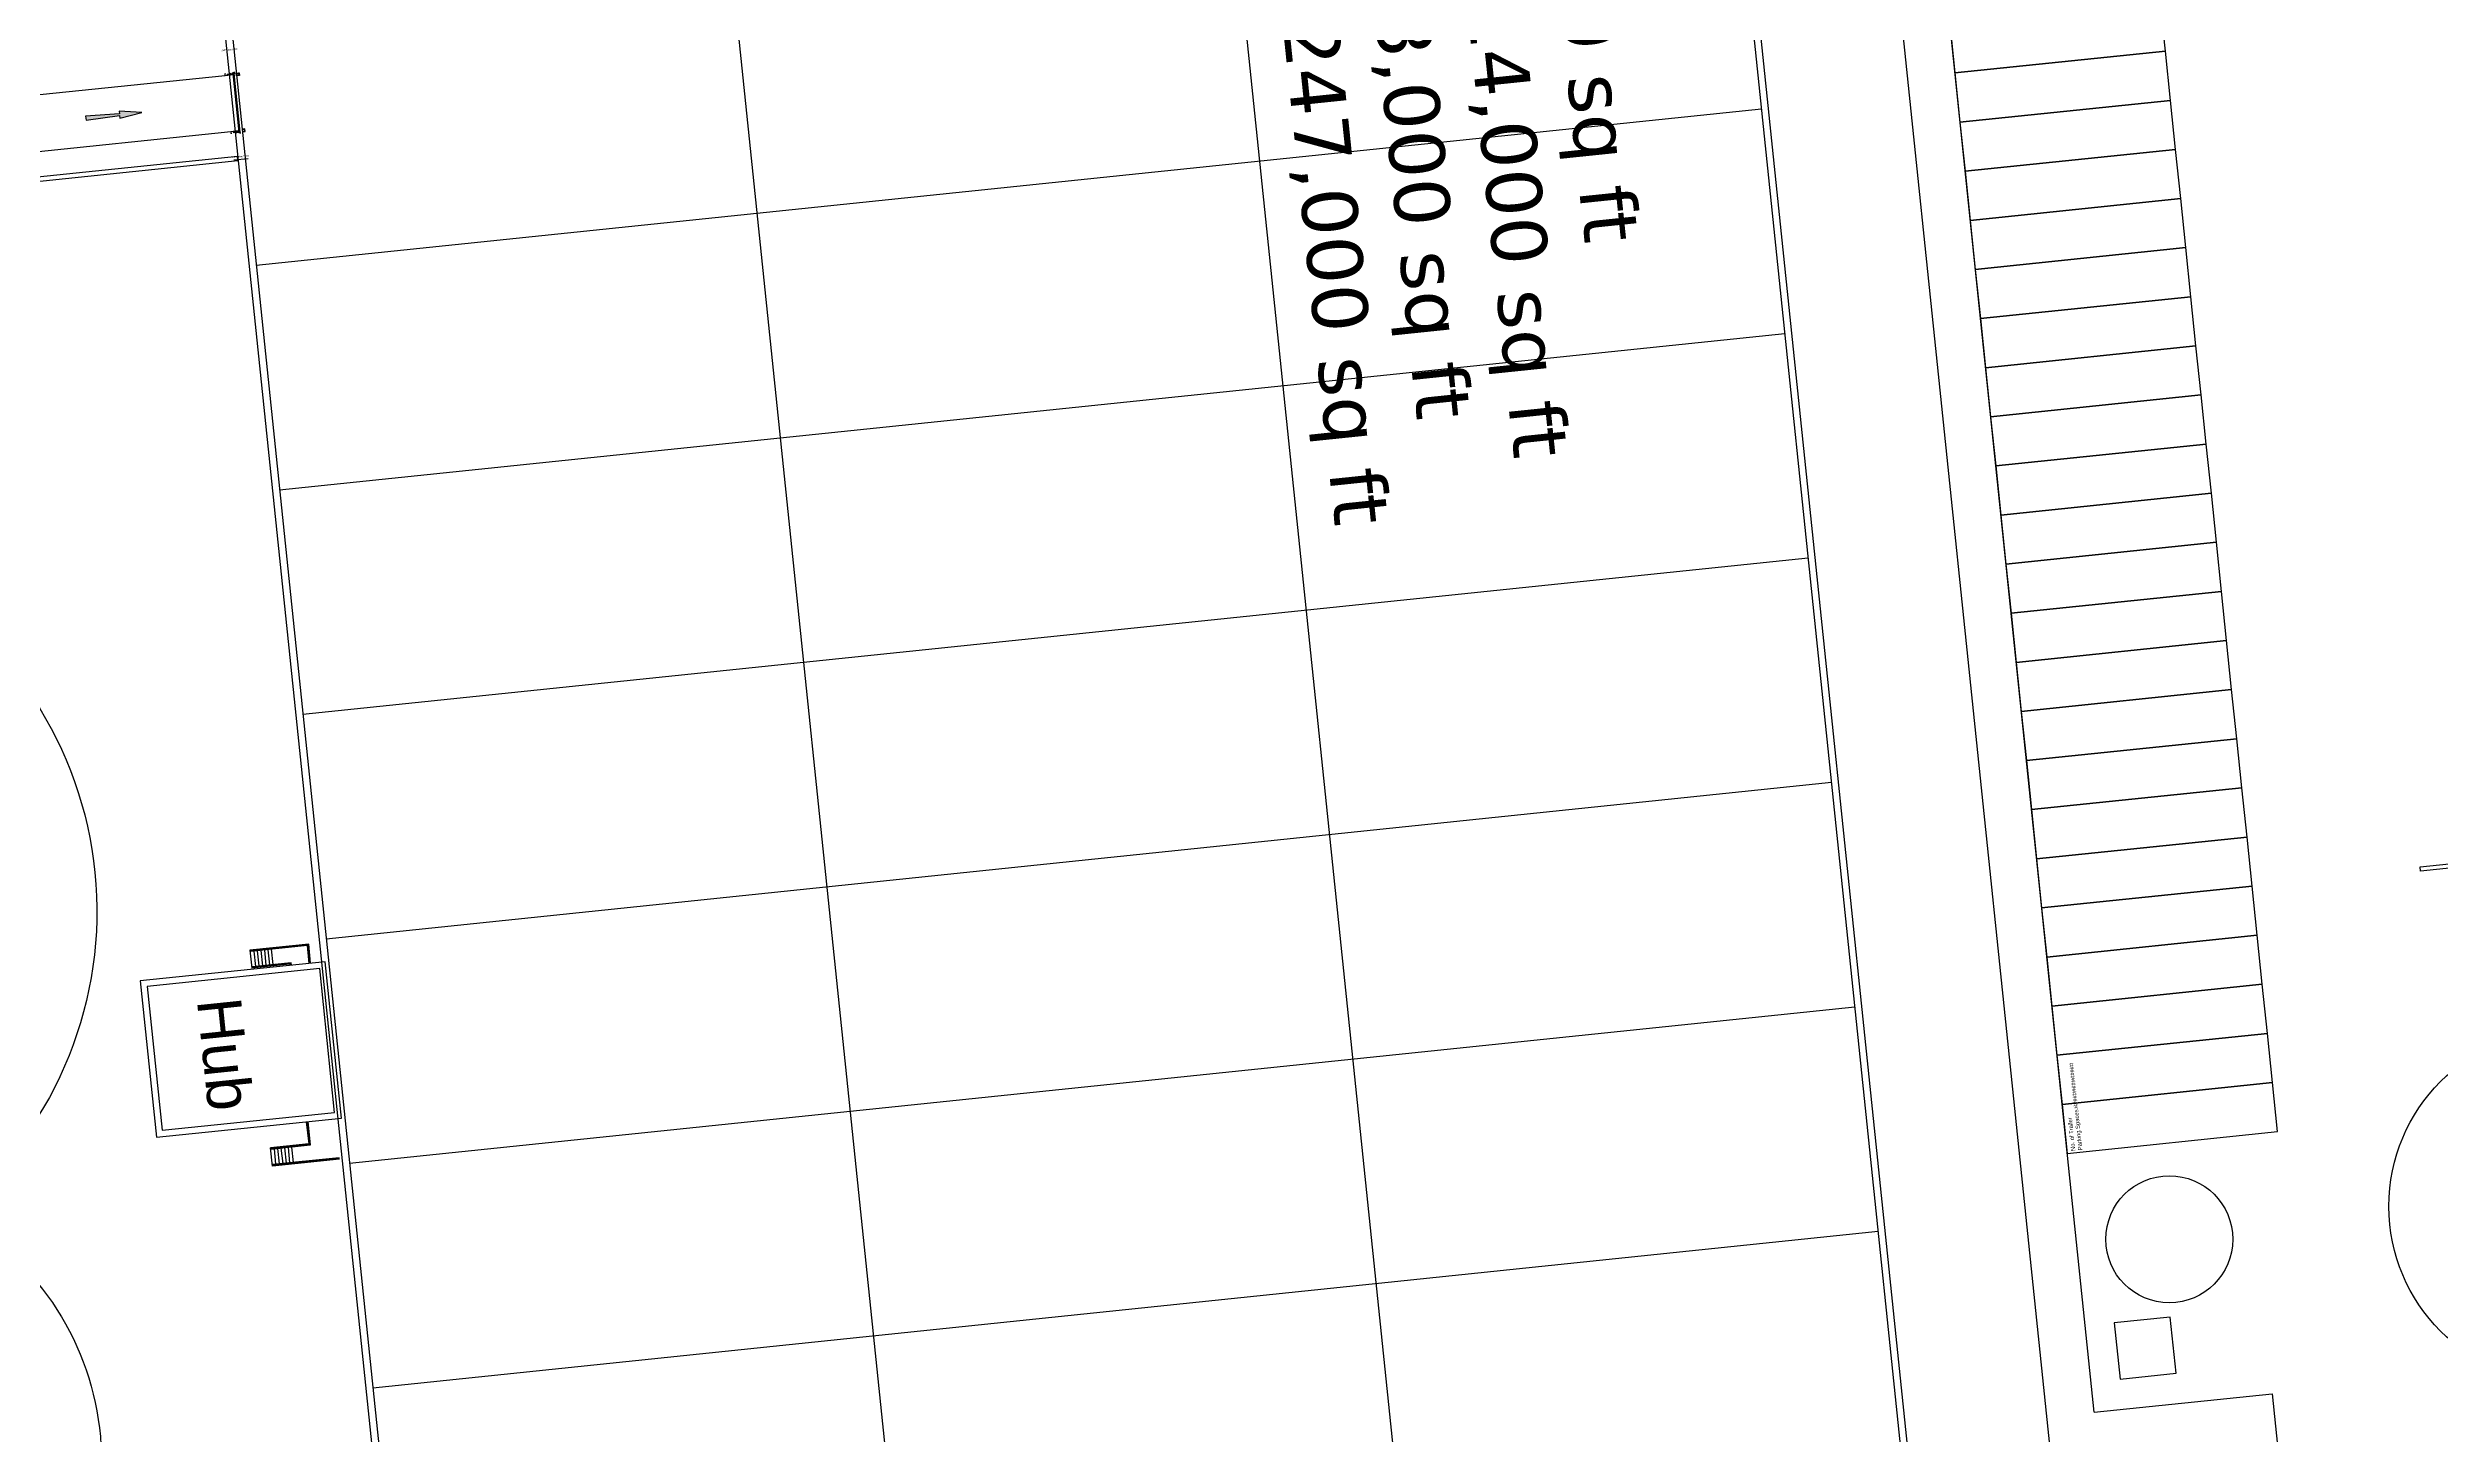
# Model space of a CAD drawing. Header units: millimetres. Extents: x 111502 to 977541, y 8702 to 1044108.
# Drawn here: x 488854.7 to 489024.2, y 241347.3 to 241445.6 of the extents above; entities that cross this region are included whole.
import ezdxf

# ---------------------------------------------------------------- set-up
doc = ezdxf.new("R2010")
doc.units = ezdxf.units.MM
doc.header["$LTSCALE"] = 0.25
for name, color, linetype in [('Proposed Employment Area - 11-089-MP013-01a$0$A-Cldg-Panl-P', 7, 'Continuous'), ('Proposed Employment Area - 11-089-MP013-01a$0$A-Door-Extn-P', 7, 'Continuous'), ('Proposed Employment Area - 11-089-MP013-01a$0$DOCK', 7, 'Continuous'), ('Proposed Employment Area - 11-089-MP013-01a$0$LINE50', 7, 'Continuous'), ('Proposed Employment Area - 11-089-MP013-01a$0$STEEL', 7, 'Continuous'), ('X HVSS Site Background', 8, 'Continuous')]:
    doc.layers.add(name, color=color, linetype=linetype)
doc.styles.add('Proposed Employment Area - 11-089-MP013-01a$0$1250T25R', font='arial.ttf', dxfattribs={"height": 3125})
doc.styles.add('Proposed Employment Area - 11-089-MP013-01a$0$1250T35R', font='verdana.ttf', dxfattribs={"height": 4375})
doc.styles.add('Proposed Employment Area - 11-089-MP013-01a$0$Standard', font='txt')

# ---------------------------------------------------------------- blocks, each defined once
blk = doc.blocks.new('Proposed Employment Area - 11-089-MP013-01a$0$guide')
for p, q in [((32, 0), (40, -2)), ((46, 0), (46, -1)), ((64, 0), (64, -3)), ((32, -2), (40, -4)), ((52, -4), (52, -8)), ((53, -4), (53, -7)), ((54, -4), (54, -6)), ((62, -1), (62, -7)), ((64, -3), (67, -3)), ((64, -5), (64, -8)), ((64, -5), (66, -5)), ((82, -19), (66, -5)), ((83, -18), (67, -3))]:
    blk.add_line(p, q)
for centre, radius, start, end in [((60, -4), 2.25, 270, 90), ((60, -4), 0.25, 270, 90), ((83, -18), 0.75, 230.0165, 50.0165)]:
    blk.add_arc(centre, radius, start, end)
at = {"layer": 'Proposed Employment Area - 11-089-MP013-01a$0$A-Cldg-Panl-P'}
blk.add_line((69, -2), (69, -2), dxfattribs=at)
at = {"layer": 'Proposed Employment Area - 11-089-MP013-01a$0$A-Door-Extn-P'}
blk.add_line((-68, -96), (105, -96), dxfattribs=at)
at = {"layer": 'Proposed Employment Area - 11-089-MP013-01a$0$LINE50'}
blk.add_line((22, -78), (22, -76), dxfattribs=at)
at = {"layer": 'Proposed Employment Area - 11-089-MP013-01a$0$STEEL'}
for p, q in [((0, 0), (32, 0)), ((0, -76), (0, 0)), ((46, 0), (64, 0)), ((-2, -40), (0, -40)), ((-2, -77), (-2, -40)), ((-2, -77), (0, -79)), ((0, -75), (2, -75)), ((0, -76), (2, -78)), ((0, -100), (0, -79)), ((0, -100), (2, -100)), ((2, -2), (32, -2)), ((2, -75), (2, -2)), ((2, -101), (2, -78)), ((2, -101), (9, -113)), ((4, -76), (22, -76)), ((4, -100), (4, -80)), ((4, -100), (11, -112)), ((6, -78), (22, -78)), ((20, -107), (18, -112)), ((22, -108), (19, -113)), ((20, -107), (22, -108)), ((40, -2), (60, -2)), ((40, -4), (60, -4)), ((46, -1), (62, -1)), ((52, -4), (53, -4)), ((52, -8), (64, -8)), ((53, -7), (62, -7)), ((54, -4), (60, -4)), ((54, -6), (60, -6))]:
    blk.add_line(p, q, dxfattribs=at)
for centre, radius, start, end in [((4, -78), 2, 90, 180), ((6, -80), 2, 90, 180), ((14, -110), 6, 210, 330), ((14, -110), 4, 210, 330)]:
    blk.add_arc(centre, radius, start, end, dxfattribs=at)
blk = doc.blocks.new('Proposed Employment Area - 11-089-MP013-01a$0$BOLLARD')
at = {"layer": 'Proposed Employment Area - 11-089-MP013-01a$0$DOCK'}
blk.add_lwpolyline([(-100, -100), (-100, 100), (100, 100), (100, -100)], close=True, dxfattribs=at)
for centre, radius in [((-75, 75), 10), ((0, 0), 75), ((75, 75), 10), ((-75, -75), 10), ((75, -75), 10)]:
    blk.add_circle(centre, radius, dxfattribs=at)
blk = doc.blocks.new('commercial background')
at = {"layer": 'X HVSS Site Background'}
blk.add_hatch(color=256, dxfattribs=at).paths.add_polyline_path([(344.68, 969.51), (347.06, 969.84), (347.08, 969.65), (348.64, 970.07), (347.02, 970.15), (347.04, 969.96), (344.65, 969.8)])
for p, q in [((487.01, 877.92), (471.36, 1028.56)), ((423.08, 1012.46), (443.72, 813.79)), ((387.46, 1008.76), (408.09, 810.09)), ((354.54, 972.67), (338.63, 971.02)), ((354.68, 972.69), (354.54, 972.67)), ((354.89, 972.78), (354.68, 972.76)), ((355.09, 972.73), (354.69, 972.76)), ((355.09, 972.8), (354.7, 972.69)), ((356.74, 959.23), (463.44, 970.32)), ((354.95, 968.69), (339.04, 967.04)), ((355.1, 968.71), (354.96, 968.69)), ((355.51, 968.68), (355.11, 968.71)), ((355.31, 968.66), (355.11, 968.63)), ((355.51, 968.75), (355.12, 968.64)), ((358.4, 943.32), (465.09, 954.4)), ((360.05, 927.4), (466.75, 938.49)), ((361.7, 911.49), (468.4, 922.58)), ((356.57, 910.61), (356.68, 909.53)), ((356.82, 910.64), (356.93, 909.56)), ((357.07, 910.66), (357.18, 909.58)), ((357.32, 910.69), (357.43, 909.61)), ((357.56, 910.71), (357.68, 909.63)), ((357.81, 910.74), (357.93, 909.66)), ((363.36, 895.58), (470.05, 906.66)), ((358.14, 895.51), (358.03, 896.59)), ((358.39, 895.53), (358.28, 896.61)), ((358.64, 895.56), (358.52, 896.64)), ((358.88, 895.58), (358.77, 896.66)), ((359.13, 895.61), (359.02, 896.69)), ((359.38, 895.63), (359.27, 896.71)), ((365.01, 879.66), (471.71, 890.75))]:
    blk.add_line(p, q, dxfattribs=at)
at = {"layer": 'X HVSS Site Background', "flags": 128}
blk.add_lwpolyline([(332.11, 937.03, -0.520567), (335.23, 892.04, -0.520567), (339.12, 859.56, -0.520567), (341.77, 829.03, -0.520567), (343.54, 802.02, -0.520567), (345.91, 779.23, -0.520567), (345.04, 767.74, -0.520567), (340.76, 761.6, -0.520567)], format="xyb", dxfattribs=at)
for points in [[(468.04, 1027.69), (484.03, 873.76), (496.68, 875.07), (503.94, 805.17), (496.48, 804.39)], [(487.01, 877.92), (499.62, 879.23), (501.02, 865.72)]]:
    blk.add_lwpolyline(points, dxfattribs=at)
at = {"layer": 'X HVSS Site Background'}
for points in [[(479.88, 816.95), (459.12, 1016.71), (351.43, 1005.52), (372.19, 805.76)], [(479.33, 817.39), (458.68, 1016.16), (351.98, 1005.08), (371.62, 816), (378.65, 816.73), (379.66, 807.04)], [(477.14, 972.86), (492.06, 974.41), (491.7, 977.89), (476.78, 976.34)], [(477.5, 969.37), (492.42, 970.92), (492.06, 974.41), (477.14, 972.86)], [(355.09, 972.8), (355.09, 972.73), (354.7, 972.69), (354.69, 972.76)], [(355.15, 972.83), (355.58, 968.66), (355.54, 968.66), (355.11, 972.83)], [(344.68, 969.51), (347.06, 969.84), (347.08, 969.65), (348.64, 970.07), (347.02, 970.15), (347.04, 969.96), (344.65, 969.8)], [(477.87, 965.89), (492.79, 967.44), (492.42, 970.92), (477.5, 969.37)], [(355.51, 968.68), (355.51, 968.75), (355.11, 968.71), (355.12, 968.64)], [(332.56, 964.28), (355.44, 966.65), (355.41, 966.95), (332.53, 964.58)], [(478.23, 962.41), (493.15, 963.96), (492.79, 967.44), (477.87, 965.89)], [(478.59, 958.93), (493.51, 960.48), (493.15, 963.96), (478.23, 962.41)], [(478.95, 955.45), (493.87, 957), (493.51, 960.48), (478.59, 958.93)], [(479.31, 951.97), (494.23, 953.52), (493.87, 957), (478.95, 955.45)], [(479.67, 948.49), (494.59, 950.04), (494.23, 953.52), (479.31, 951.97)], [(480.04, 945.01), (494.96, 946.55), (494.59, 950.04), (479.67, 948.49)], [(480.4, 941.52), (495.32, 943.07), (494.96, 946.55), (480.04, 945.01)], [(480.76, 938.04), (495.68, 939.59), (495.32, 943.07), (480.4, 941.52)], [(481.12, 934.56), (496.04, 936.11), (495.68, 939.59), (480.76, 938.04)], [(481.48, 931.08), (496.4, 932.63), (496.04, 936.11), (481.12, 934.56)], [(481.84, 927.6), (496.76, 929.15), (496.4, 932.63), (481.48, 931.08)], [(482.21, 924.12), (497.13, 925.67), (496.76, 929.15), (481.84, 927.6)], [(482.57, 920.64), (497.49, 922.19), (497.13, 925.67), (482.21, 924.12)], [(482.93, 917.16), (497.85, 918.7), (497.49, 922.19), (482.57, 920.64)], [(483.29, 913.67), (498.21, 915.22), (497.85, 918.7), (482.93, 917.16)], [(510.12, 916.59), (533, 918.96), (533.03, 918.66), (510.15, 916.29)], [(483.65, 910.19), (498.57, 911.74), (498.21, 915.22), (483.29, 913.67)], [(484.01, 906.71), (498.93, 908.26), (498.57, 911.74), (483.65, 910.19)], [(348.51, 908.5), (349.67, 897.42), (362.79, 898.78), (361.64, 909.86)], [(349.01, 908.1), (350.07, 897.91), (362.3, 899.18), (361.24, 909.37)], [(484.38, 903.23), (499.3, 904.78), (498.93, 908.26), (484.01, 906.71)], [(484.74, 899.75), (499.66, 901.3), (499.3, 904.78), (484.38, 903.23)], [(485.1, 896.27), (500.02, 897.82), (499.66, 901.3), (484.74, 899.75)], [(488.43, 884.26), (488.85, 880.28), (492.82, 880.69), (492.41, 884.67)]]:
    blk.add_lwpolyline(points, close=True, dxfattribs=at)
for points in [[(355.09, 972.79), (355.1, 972.72), (354.54, 972.67), (354.53, 972.82), (354.53, 972.82), (354.53, 972.8)], [(355.52, 968.69), (355.51, 968.76), (354.95, 968.7), (354.97, 968.55), (354.97, 968.55), (354.97, 968.56)], [(355.16, 966.7), (356.16, 966.81)], [(360.6, 909.75), (360.46, 911.11), (356.3, 910.68), (356.44, 909.4)], [(360.55, 909.75), (360.41, 911.06), (356.31, 910.63)], [(360.5, 909.74), (360.37, 911), (356.31, 910.58)], [(359.24, 909.61), (359.22, 909.79), (356.43, 909.5)], [(359.19, 909.61), (359.18, 909.74), (356.43, 909.45)], [(359.14, 909.6), (359.13, 909.68), (356.44, 909.4)], [(360.34, 898.53), (360.51, 896.89), (357.76, 896.61)], [(360.29, 898.52), (360.46, 896.94), (357.76, 896.66)], [(360.39, 898.53), (360.57, 896.85), (357.77, 896.56)], [(362.64, 895.87), (357.89, 895.38), (357.76, 896.66)], [(362.63, 895.97), (357.88, 895.48)], [(362.64, 895.92), (357.89, 895.43)]]:
    blk.add_lwpolyline(points, dxfattribs=at)
for points in [[(354.89, 972.78), (354.88, 972.85), (354.89, 972.85, -0.414214), (354.89, 972.85), (354.9, 972.8, 0.414214), (354.91, 972.79), (355.06, 972.8, 0.414214), (355.07, 972.82), (355.07, 972.87, -0.414214), (355.07, 972.87), (355.08, 972.87), (355.09, 972.8)], [(355.31, 968.66), (355.32, 968.59), (355.33, 968.59, 0.414214), (355.33, 968.59), (355.33, 968.64, -0.414214), (355.34, 968.66), (355.49, 968.67, -0.414214), (355.5, 968.66), (355.51, 968.61, 0.414214), (355.51, 968.61), (355.52, 968.61), (355.51, 968.68)]]:
    blk.add_lwpolyline(points, format="xyb", close=True, dxfattribs=at)
for centre, radius in [((520.4, 892.52), 12.5), ((492.34, 890.19), 4.5)]:
    blk.add_circle(centre, radius, dxfattribs=at)
at = {"layer": 'X HVSS Site Background', "yscale": 0.001, "zscale": 0.001}
for name, p, xscale, rotation in [('Proposed Employment Area - 11-089-MP013-01a$0$guide', (355.08, 972.86), -0.001, 95.93016654188948), ('Proposed Employment Area - 11-089-MP013-01a$0$BOLLARD', (355.44, 972.77), 0.001, 275.9301665418895), ('Proposed Employment Area - 11-089-MP013-01a$0$guide', (355.52, 968.62), 0.001, 95.93016654188948), ('Proposed Employment Area - 11-089-MP013-01a$0$BOLLARD', (355.85, 968.79), -0.001, 275.9301665418895)]:
    blk.add_blockref(name, p, dxfattribs=dict(at, xscale=xscale, rotation=rotation))
at = {"layer": 'X HVSS Site Background', "rotation": 275.9302}
for s, width, gutter_width, insert, char_height, attachment_point, style in [('Warehouse:0 sq ft\\P\\pxql;Office:^I14,000 sq ft^I\\PHub Office:^I3,000 sq ft\\PTotal GIA:^I247,000 sq ft\\P\\P\\pq*; ', 154.5296, 31.25, (449.72, 1010.27), 3.9375, 1, 'Proposed Employment Area - 11-089-MP013-01a$0$1250T35R'), ('Hub', 17.9632, 15.62, (352.49, 907.13), 3.125, 7, 'Proposed Employment Area - 11-089-MP013-01a$0$1250T25R')]:
    blk.add_mtext_dynamic_manual_height_columns(s, width=width, gutter_width=gutter_width, heights=[0], dxfattribs=dict(at, insert=insert, char_height=char_height, attachment_point=attachment_point, style=style))
at = {"layer": 'X HVSS Site Background', "style": 'Proposed Employment Area - 11-089-MP013-01a$0$Standard'}
for s, insert, char_height, width, attachment_point, rotation in [('{\\fArial|b0|i0|c0|p34;8M Setout Line}', (354.85, 974.58), 0.125, 1.5, 2, 5.9302), ('{\\fArial|b0|i0|c0|p34;8M Setout Line}', (355.65, 966.88), 0.125, 1.5, 8, 5.9302), ('No. of Trailer Parking Spaces: ', (485.38, 896.43), 0.3, 3.6546, 1, 95.9302)]:
    blk.add_mtext(s, dxfattribs=dict(at, insert=insert, char_height=char_height, width=width, attachment_point=attachment_point, rotation=rotation))
for p, rotation in [((485.88, 899.5), 95.9302), ((729.37, 850.69), 240.5366), ((319.53, 839.47), 95.9302), ((520.9, 756.6), 330.4683), ((1582.14, 507.49), 240.4683), ((1846.75, 293.1), 209.3143), ((1096.5, 265.37), 60.4683)]:
    blk.add_attdef('NOOFPARKINGSPACES', p, '', height=0.3, rotation=rotation, dxfattribs=at)

msp = doc.modelspace()

# ---------------------------------------------------------------- linework, layer by layer
at = {"lineweight": 0}
msp.add_circle((488727.82, 239008.33), 11388.42, dxfattribs=at)

# ---------------------------------------------------------------- block references
at = {"layer": 'X HVSS Site Background', "lineweight": 0}
ref = msp.add_blockref('commercial background', (488512.69, 240470.93), dxfattribs=at)
ref.add_attrib('NOOFPARKINGSPACES', '##############', (488998.56, 241370.43), dxfattribs={"height": 0.3, "rotation": 95.9302, "style": 'Proposed Employment Area - 11-089-MP013-01a$0$Standard'})

doc.saveas('drawing.dxf')
